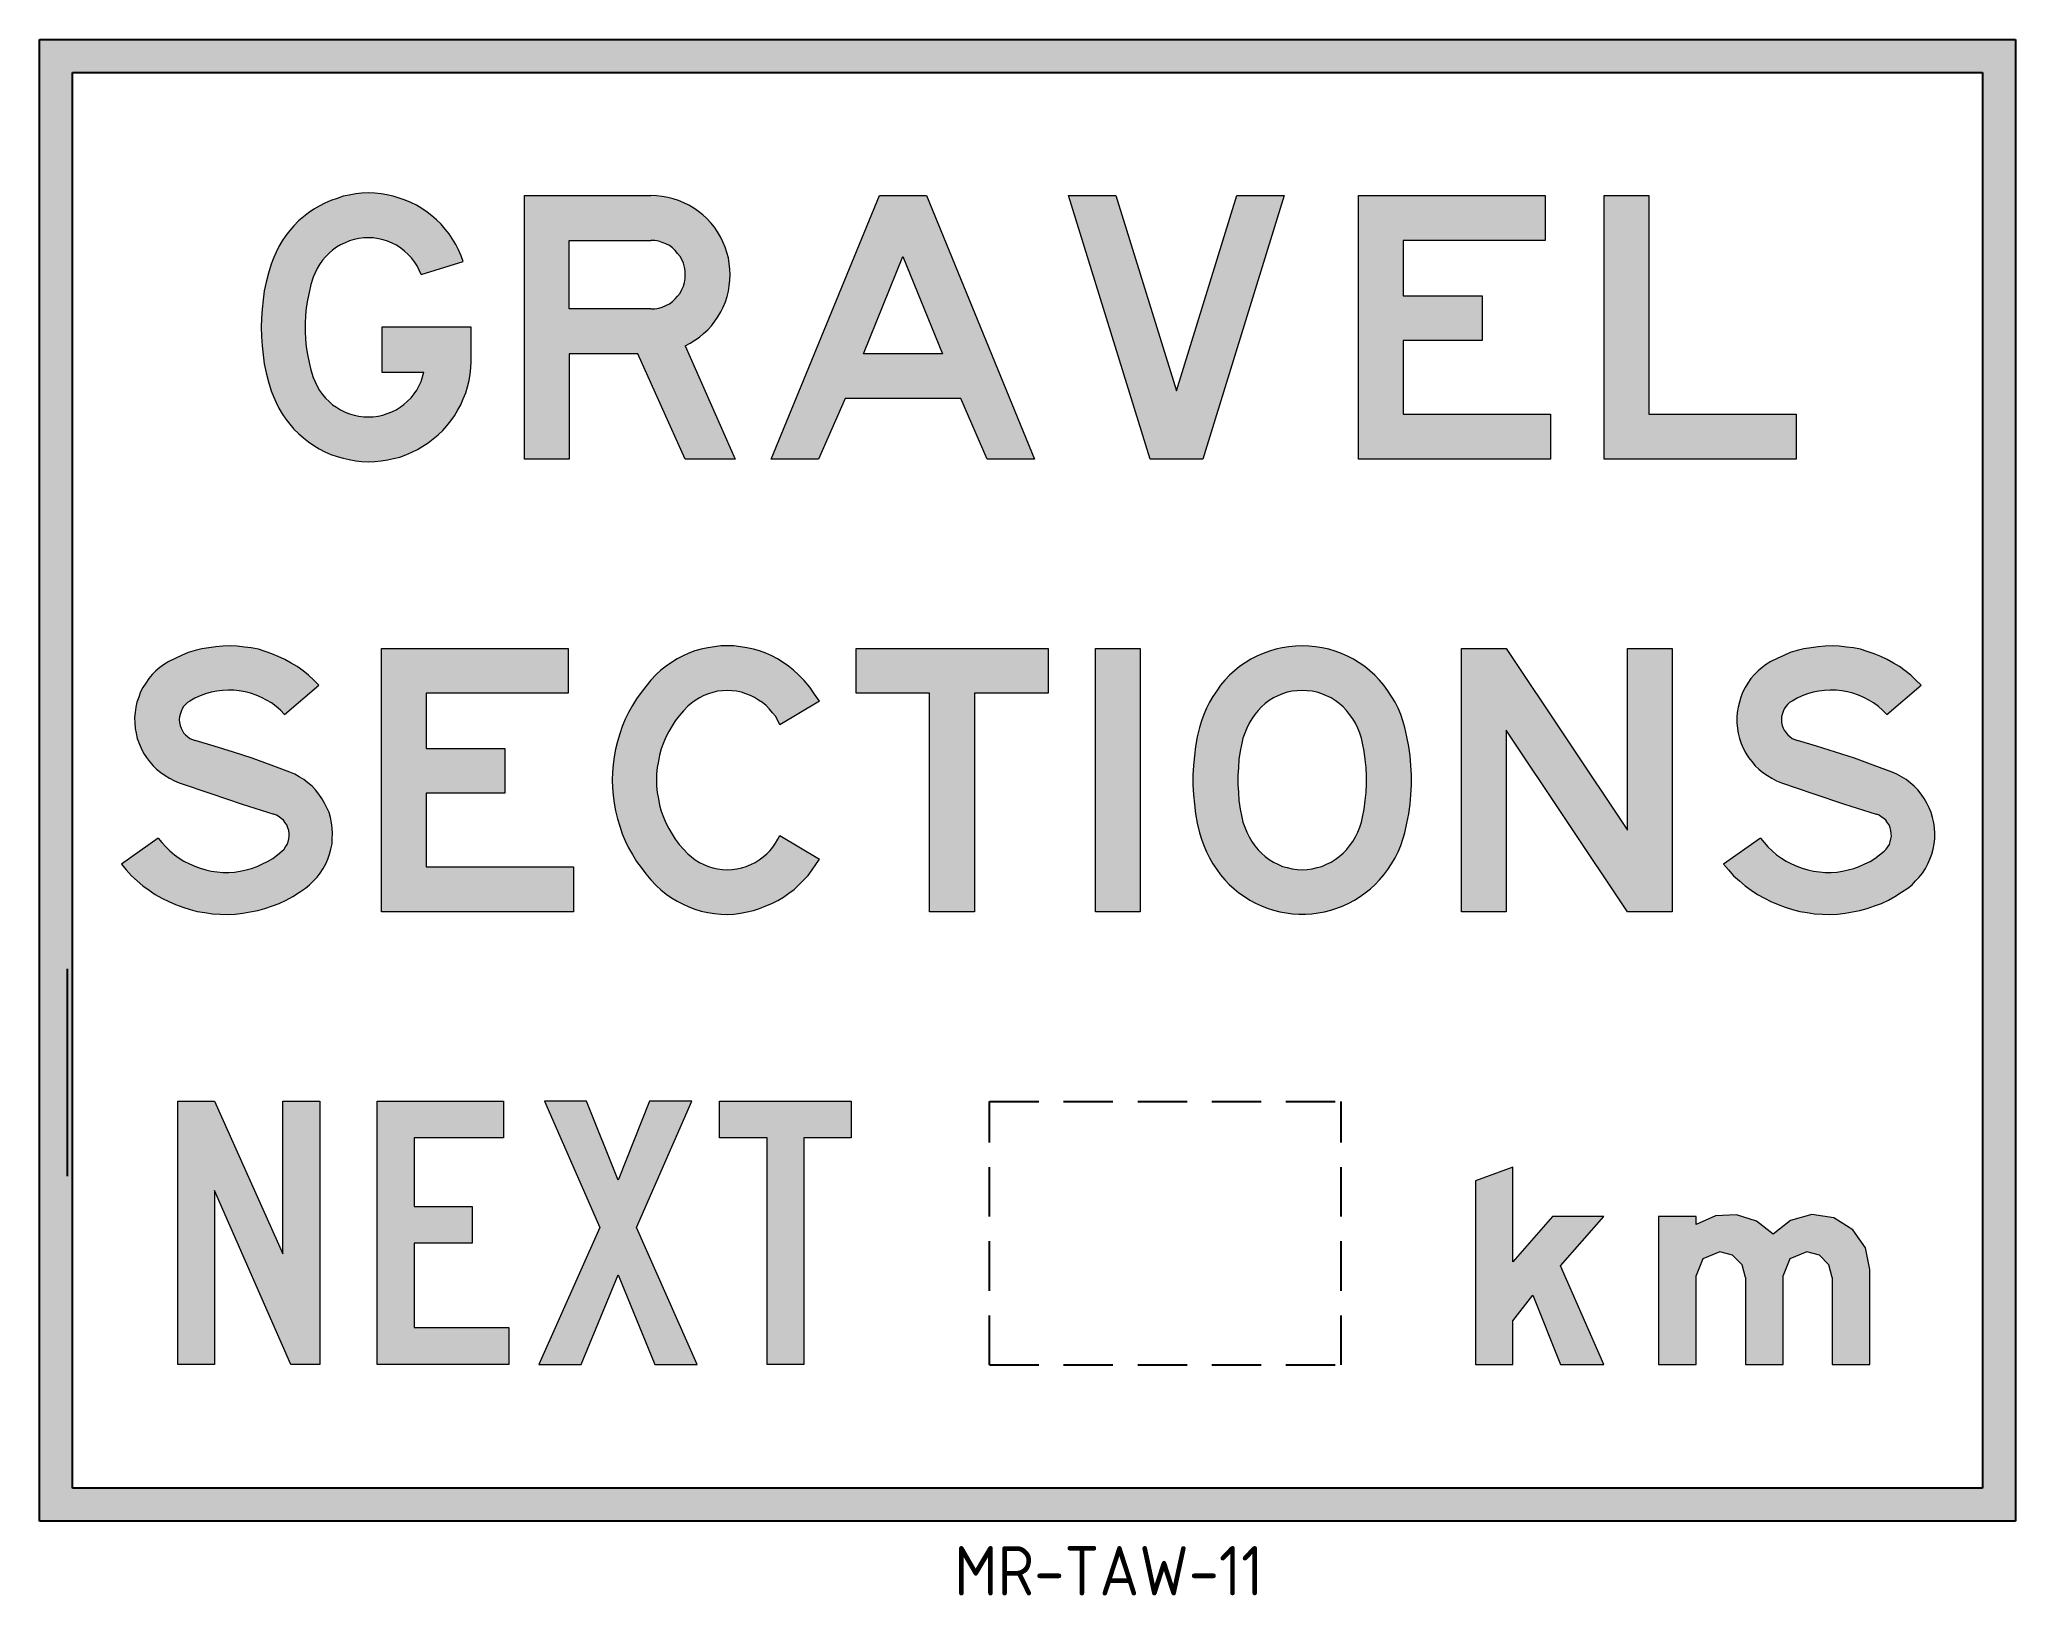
# Model space of a CAD drawing. Extents: x 136 to 256, y 159 to 253.
import ezdxf

# ---------------------------------------------------------------- set-up
doc = ezdxf.new("R2010")
doc.units = 0
doc.header["$LTSCALE"] = 12
doc.header["$MEASUREMENT"] = 0
doc.linetypes.add('HIDDEN', pattern=[0.375, 0.25, -0.125])
doc.layers.get('0').update_dxf_attribs({"linetype": 'CONTINUOUS'})
for name, color, linetype in [('HID35', 3, 'HIDDEN'), ('L35', 3, 'CONTINUOUS'), ('T25', 1, 'CONTINUOUS')]:
    doc.layers.add(name, color=color, linetype=linetype)
doc.styles.add('ISO', font='iso')

msp = doc.modelspace()

# ---------------------------------------------------------------- hatches: boundary and pattern name
at = {"layer": 'T25'}
h = msp.add_hatch(dxfattribs=at)
h.set_pattern_fill('ANSI31', color=256, scale=0.1, style=0)
h.paths.add_polyline_path([(253.67, 165.19), (137.67, 165.19), (137.67, 251.19), (253.67, 251.19)], flags=16)
h.paths.add_polyline_path([(255.67, 163.19), (135.67, 163.19), (135.67, 253.19), (255.67, 253.19)])
h = msp.add_hatch(color=256, dxfattribs=at)
h.paths.add_polyline_path([(233.4, 243.71), (230.69, 243.71), (230.69, 227.7), (242.35, 227.7), (242.35, 230.43), (233.4, 230.43)])
h.paths.add_polyline_path([(218.48, 234.9), (223.27, 234.9), (223.27, 237.63), (218.48, 237.63), (218.48, 240.99), (227.1, 240.99), (227.1, 243.71), (215.77, 243.71), (215.77, 227.7), (227.43, 227.7), (227.43, 230.43), (218.48, 230.43)])
h.paths.add_polyline_path([(211.26, 243.71), (208.39, 243.71), (204.72, 231.86), (201.03, 243.71), (198.15, 243.71), (203.11, 227.7), (206.31, 227.7)])
h.paths.add_polyline_path([(189.54, 243.71), (186.67, 243.71), (180.1, 227.7), (182.98, 227.7), (184.59, 231.39), (191.62, 231.39), (193.21, 227.7), (196.09, 227.7)])
h.paths.add_polyline_path([(185.71, 234.1), (188.1, 240.02), (190.5, 234.1)], flags=16)
h.paths.add_polyline_path([(175.18, 234.74), (175.47, 234.92), (175.74, 235.12), (176, 235.33), (176.25, 235.55), (176.47, 235.8), (176.68, 236.08), (176.87, 236.35), (177.05, 236.64), (177.19, 236.94), (177.32, 237.25), (177.43, 237.58), (177.5, 237.9), (177.55, 238.23), (177.59, 238.57), (177.61, 238.91), (177.59, 239.24), (177.55, 239.58), (177.5, 239.93), (177.41, 240.25), (177.3, 240.58), (177.17, 240.9), (177.03, 241.21), (176.85, 241.5), (176.65, 241.79), (176.43, 242.06), (176.2, 242.31), (175.96, 242.55), (175.69, 242.75), (175.4, 242.95), (175.11, 243.13), (174.8, 243.27), (174.48, 243.42), (174.15, 243.51), (173.83, 243.6), (173.48, 243.65), (173.14, 243.69), (172.8, 243.71), (165.13, 243.71), (165.13, 227.7), (167.84, 227.7), (167.84, 234.1), (172, 234.1), (174.88, 227.7), (177.91, 227.7), (174.88, 234.59)])
h.paths.add_polyline_path([(167.84, 236.83), (167.84, 240.99), (172.8, 240.99), (173.03, 240.98), (173.27, 240.94), (173.48, 240.87), (173.7, 240.78), (173.92, 240.67), (174.1, 240.54), (174.28, 240.38), (174.42, 240.2), (174.57, 240.02), (174.68, 239.82), (174.77, 239.6), (174.84, 239.37), (174.88, 239.13), (174.88, 238.91), (174.88, 238.68), (174.84, 238.44), (174.77, 238.21), (174.68, 238.01), (174.57, 237.79), (174.42, 237.61), (174.28, 237.43), (174.1, 237.27), (173.92, 237.14), (173.7, 237.03), (173.48, 236.94), (173.27, 236.87), (173.03, 236.83), (172.8, 236.83)], flags=16)
h.paths.add_polyline_path([(160.16, 229.44), (160.41, 229.73), (160.64, 230.03), (160.86, 230.34), (161.08, 230.69), (161.26, 231.01), (161.4, 231.37), (161.55, 231.73), (161.66, 232.1), (161.75, 232.48), (161.82, 232.86), (161.86, 233.24), (161.89, 233.63), (161.89, 235.71), (156.45, 235.71), (156.45, 232.98), (159, 232.98), (158.93, 232.71), (158.84, 232.42), (158.73, 232.17), (158.58, 231.9), (158.42, 231.66), (158.24, 231.43), (158.02, 231.23), (157.8, 231.03), (157.57, 230.85), (157.33, 230.7), (157.06, 230.58), (156.79, 230.47), (156.52, 230.38), (156.23, 230.32), (155.94, 230.27), (155.65, 230.27), (155.36, 230.27), (155.06, 230.31), (154.78, 230.38), (154.49, 230.45), (154.22, 230.56), (153.95, 230.69), (153.7, 230.85), (153.46, 231.01), (153.25, 231.21), (153.03, 231.41), (152.85, 231.63), (152.67, 231.88), (152.52, 232.13), (152.4, 232.39), (152.29, 232.66), (152.14, 233.13), (152.04, 233.58), (151.94, 234.05), (151.87, 234.52), (151.82, 234.99), (151.8, 235.46), (151.8, 235.95), (151.82, 236.42), (151.87, 236.89), (151.94, 237.36), (152.04, 237.83), (152.14, 238.3), (152.29, 238.75), (152.4, 239.02), (152.52, 239.28), (152.67, 239.53), (152.85, 239.78), (153.03, 240), (153.25, 240.22), (153.46, 240.4), (153.7, 240.58), (153.95, 240.72), (154.22, 240.85), (154.49, 240.96), (154.78, 241.05), (155.06, 241.1), (155.36, 241.14), (155.65, 241.14), (155.94, 241.14), (156.25, 241.08), (156.54, 241.03), (156.81, 240.94), (157.08, 240.83), (157.35, 240.69), (157.61, 240.52), (157.84, 240.34), (158.06, 240.14), (158.26, 239.93), (158.44, 239.69), (158.6, 239.44), (158.73, 239.19), (158.85, 238.91), (161.4, 239.71), (161.28, 240.05), (161.11, 240.42), (160.95, 240.74), (160.75, 241.07), (160.54, 241.39), (160.3, 241.68), (160.05, 241.97), (159.78, 242.24), (159.5, 242.48), (159.2, 242.71), (158.89, 242.93), (158.56, 243.13), (158.22, 243.29), (157.88, 243.44), (157.51, 243.56), (157.15, 243.67), (156.77, 243.76), (156.41, 243.82), (156.03, 243.85), (155.65, 243.87), (155.25, 243.85), (154.87, 243.82), (154.48, 243.74), (154.1, 243.67), (153.74, 243.54), (153.36, 243.42), (152.99, 243.25), (152.65, 243.07), (152.32, 242.88), (152, 242.66), (151.69, 242.42), (151.4, 242.17), (151.11, 241.88), (150.86, 241.59), (150.62, 241.28), (150.41, 240.96), (150.21, 240.61), (150.03, 240.27), (149.87, 239.91), (149.74, 239.55), (149.58, 239), (149.43, 238.46), (149.32, 237.92), (149.25, 237.38), (149.18, 236.82), (149.14, 236.26), (149.12, 235.71), (149.14, 235.15), (149.18, 234.59), (149.25, 234.03), (149.32, 233.49), (149.43, 232.95), (149.58, 232.4), (149.74, 231.86), (149.87, 231.5), (150.03, 231.14), (150.21, 230.79), (150.41, 230.45), (150.62, 230.13), (150.86, 229.82), (151.11, 229.53), (151.4, 229.26), (151.69, 228.99), (152, 228.75), (152.32, 228.53), (152.65, 228.33), (152.99, 228.15), (153.36, 227.99), (153.74, 227.86), (154.1, 227.76), (154.48, 227.67), (154.87, 227.59), (155.25, 227.56), (155.65, 227.54), (156.03, 227.56), (156.41, 227.59), (156.81, 227.65), (157.17, 227.74), (157.55, 227.83), (157.91, 227.96), (158.27, 228.12), (158.62, 228.28), (158.94, 228.48), (159.27, 228.7), (159.58, 228.93), (159.87, 229.18)])
h = msp.add_hatch(color=256, dxfattribs=at)
h.paths.add_polyline_path([(192.45, 213.49), (196.92, 213.49), (196.92, 216.2), (185.26, 216.2), (185.26, 213.49), (189.72, 213.49), (189.72, 200.21), (192.45, 200.21)])
h.paths.add_polyline_path([(173.14, 208.21), (173.14, 208.78), (173.25, 209.35), (173.35, 209.88), (173.63, 210.67), (173.98, 211.35), (174.35, 211.91), (174.89, 212.56), (175.47, 213.05), (176.15, 213.42), (176.81, 213.59), (177.43, 213.67), (178.29, 213.56), (179.11, 213.23), (179.72, 212.81), (179.99, 212.51), (180.3, 212.18), (180.64, 211.58), (183.03, 213), (182.74, 213.43), (182.44, 213.85), (182.11, 214.25), (181.75, 214.61), (181.46, 214.88), (181.15, 215.13), (180.83, 215.35), (180.48, 215.57), (180.14, 215.75), (179.78, 215.91), (179.4, 216.06), (179.02, 216.16), (178.62, 216.25), (178.24, 216.31), (177.84, 216.36), (177.44, 216.36), (177.05, 216.36), (176.65, 216.31), (176.25, 216.25), (175.85, 216.16), (175.47, 216.06), (175.11, 215.91), (174.75, 215.75), (174.39, 215.57), (174.04, 215.35), (173.72, 215.13), (173.41, 214.88), (173.12, 214.61), (172.8, 214.27), (172.49, 213.9), (172.2, 213.52), (171.93, 213.14), (171.68, 212.73), (171.44, 212.31), (171.24, 211.9), (171.06, 211.46), (170.9, 211.01), (170.77, 210.56), (170.64, 210.09), (170.57, 209.62), (170.5, 209.15), (170.46, 208.68), (170.45, 208.21), (170.46, 207.74), (170.5, 207.27), (170.57, 206.8), (170.64, 206.33), (170.77, 205.86), (170.9, 205.4), (171.06, 204.95), (171.24, 204.52), (171.44, 204.1), (171.68, 203.69), (171.93, 203.27), (172.2, 202.89), (172.49, 202.51), (172.8, 202.15), (173.12, 201.8), (173.41, 201.53), (173.72, 201.28), (174.04, 201.06), (174.39, 200.85), (174.75, 200.67), (175.11, 200.5), (175.47, 200.36), (175.85, 200.25), (176.25, 200.16), (176.65, 200.1), (177.05, 200.07), (177.44, 200.05), (177.84, 200.07), (178.24, 200.12), (178.64, 200.2), (179.02, 200.29), (179.4, 200.41), (179.78, 200.56), (180.14, 200.72), (180.5, 200.9), (180.84, 201.1), (181.17, 201.33), (181.5, 201.57), (181.78, 201.84), (182.07, 202.13), (182.35, 202.42), (182.6, 202.75), (182.82, 203.07), (183.03, 203.41), (180.63, 204.84), (180.25, 204.14), (179.63, 203.52), (179.01, 203.12), (178.37, 202.88), (177.88, 202.79), (177.34, 202.76), (176.56, 202.85), (175.82, 203.15), (175.41, 203.41), (174.97, 203.78), (174.38, 204.46), (173.98, 205.07), (173.63, 205.74), (173.35, 206.53), (173.25, 207.07), (173.14, 207.64)])
h.paths.add_polyline_path([(159.14, 210.12), (159.14, 213.49), (167.77, 213.49), (167.77, 216.2), (156.43, 216.2), (156.43, 200.21), (168.09, 200.21), (168.09, 202.93), (159.14, 202.93), (159.14, 207.41), (163.93, 207.41), (163.93, 210.12)])
h.paths.add_polyline_path([(149.74, 209.11), (148.58, 209.53), (147.44, 209.91), (146.28, 210.27), (144.84, 210.69), (144.34, 211.11), (144.12, 211.8), (144.27, 212.5), (144.58, 212.86), (144.8, 213), (145.17, 213.23), (145.84, 213.49), (146.54, 213.64), (147.35, 213.68), (147.8, 213.63), (148.15, 213.56), (148.49, 213.49), (148.82, 213.36), (149.23, 213.2), (149.76, 212.89), (150.03, 212.67), (150.3, 212.46), (150.55, 212.2), (152.63, 213.98), (152.32, 214.28), (152, 214.57), (151.67, 214.84), (151.31, 215.1), (150.95, 215.31), (150.57, 215.53), (150.17, 215.71), (149.77, 215.87), (149.38, 216.02), (148.96, 216.15), (148.53, 216.24), (148.11, 216.29), (147.68, 216.34), (147.24, 216.36), (146.81, 216.34), (146.37, 216.31), (145.96, 216.25), (145.52, 216.18), (145.11, 216.07), (144.69, 215.95), (144.29, 215.78), (143.9, 215.6), (143.52, 215.4), (143.25, 215.24), (142.97, 215.04), (142.74, 214.84), (142.5, 214.61), (142.31, 214.37), (142.12, 214.1), (141.94, 213.83), (141.8, 213.56), (141.69, 213.25), (141.58, 212.94), (141.51, 212.64), (141.47, 212.31), (141.44, 212), (141.46, 211.68), (141.47, 211.35), (141.53, 211.05), (141.6, 210.74), (141.71, 210.43), (141.84, 210.14), (141.98, 209.85), (142.16, 209.58), (142.34, 209.33), (142.56, 209.07), (142.78, 208.86), (143.03, 208.66), (143.3, 208.48), (143.57, 208.32), (143.86, 208.17), (144.15, 208.04), (146.07, 207.39), (147.98, 206.74), (150.15, 206.05), (150.59, 205.67), (150.85, 205.09), (150.79, 204.45), (150.61, 204.16), (150.48, 203.96), (149.9, 203.49), (149.34, 203.16), (148.7, 202.88), (148.09, 202.71), (147.4, 202.6), (146.81, 202.6), (146.45, 202.64), (145.93, 202.69), (145.42, 202.85), (145.09, 202.98), (144.67, 203.14), (143.94, 203.6), (143.5, 203.98), (143.1, 204.41), (142.87, 204.68), (140.64, 203.09), (140.93, 202.75), (141.26, 202.4), (141.6, 202.09), (141.94, 201.79), (142.32, 201.52), (142.7, 201.26), (143.1, 201.03), (143.52, 200.83), (143.93, 200.65), (144.37, 200.48), (144.82, 200.34), (145.25, 200.23), (145.71, 200.16), (146.18, 200.09), (146.63, 200.07), (147.1, 200.05), (147.55, 200.07), (148.02, 200.12), (148.47, 200.2), (148.92, 200.29), (149.36, 200.41), (149.81, 200.56), (150.23, 200.72), (150.64, 200.92), (151.06, 201.14), (151.46, 201.39), (151.82, 201.64), (152.07, 201.84), (152.31, 202.08), (152.52, 202.31), (152.72, 202.56), (153.05, 203.11), (153.17, 203.4), (153.28, 203.7), (153.36, 204.01), (153.43, 204.34), (153.45, 204.64), (153.46, 204.97), (153.45, 205.3), (153.39, 205.6), (153.34, 205.93), (153.25, 206.24), (153.12, 206.52), (152.98, 206.81), (152.81, 207.09), (152.63, 207.36), (152.43, 207.61), (152.22, 207.83), (151.96, 208.04), (151.71, 208.24), (151.17, 208.57), (150.86, 208.69)])
h.paths.add_polyline_path([(202.51, 216.2), (199.8, 216.2), (199.8, 200.21), (202.51, 200.21)])
h.paths.add_polyline_path([(205.75, 207.32), (205.8, 206.74), (205.87, 206.16), (205.98, 205.58), (206.11, 205.01), (206.24, 204.61), (206.38, 204.23), (206.54, 203.85), (206.72, 203.49), (206.92, 203.12), (207.16, 202.78), (207.39, 202.46), (207.65, 202.15), (207.92, 201.86), (208.21, 201.61), (208.51, 201.35), (208.84, 201.14), (209.16, 200.92), (209.51, 200.74), (209.87, 200.57), (210.23, 200.43), (210.61, 200.3), (210.99, 200.21), (211.37, 200.14), (211.77, 200.09), (212.15, 200.07), (212.55, 200.07), (212.94, 200.09), (213.32, 200.14), (213.7, 200.21), (214.08, 200.3), (214.46, 200.43), (214.83, 200.57), (215.19, 200.74), (215.53, 200.92), (215.87, 201.14), (216.18, 201.35), (216.49, 201.61), (216.78, 201.86), (217.05, 202.15), (217.3, 202.46), (217.56, 202.78), (217.77, 203.12), (217.99, 203.49), (218.17, 203.85), (218.33, 204.23), (218.46, 204.61), (218.59, 205.01), (218.71, 205.58), (218.82, 206.16), (218.91, 206.74), (218.95, 207.32), (218.98, 207.92), (218.98, 208.5), (218.95, 209.09), (218.91, 209.67), (218.82, 210.25), (218.71, 210.83), (218.59, 211.41), (218.46, 211.81), (218.33, 212.19), (218.17, 212.57), (217.99, 212.93), (217.77, 213.29), (217.56, 213.63), (217.3, 213.98), (217.05, 214.28), (216.76, 214.57), (216.45, 214.84), (216.15, 215.1), (215.8, 215.33), (215.46, 215.55), (215.1, 215.73), (214.73, 215.89), (214.36, 216.04), (213.96, 216.16), (213.56, 216.25), (213.16, 216.31), (212.76, 216.34), (212.35, 216.36), (211.95, 216.34), (211.53, 216.31), (211.14, 216.25), (210.74, 216.16), (210.36, 216.04), (209.98, 215.89), (209.6, 215.73), (209.24, 215.55), (208.89, 215.33), (208.55, 215.1), (208.24, 214.84), (207.93, 214.57), (207.66, 214.28), (207.39, 213.98), (207.16, 213.63), (206.92, 213.29), (206.72, 212.93), (206.54, 212.57), (206.38, 212.19), (206.24, 211.81), (206.11, 211.41), (205.98, 210.83), (205.87, 210.25), (205.8, 209.67), (205.75, 209.09), (205.71, 208.5), (205.71, 207.92)])
h.paths.add_polyline_path([(208.48, 207.45), (208.42, 208.21), (208.48, 208.97), (208.51, 209.45), (208.62, 210.23), (208.77, 210.86), (209.05, 211.53), (209.41, 212.13), (209.87, 212.67), (210.46, 213.13), (210.88, 213.32), (211.29, 213.51), (211.91, 213.62), (212.45, 213.66), (213.15, 213.57), (213.6, 213.43), (214.21, 213.15), (214.75, 212.73), (215.07, 212.41), (215.51, 211.82), (215.82, 211.2), (215.99, 210.62), (216.15, 209.74), (216.24, 208.97), (216.26, 208.21), (216.24, 207.45), (216.15, 206.67), (215.99, 205.8), (215.82, 205.22), (215.51, 204.6), (215.07, 204.01), (214.61, 203.54), (214.06, 203.19), (213.54, 202.96), (212.87, 202.79), (212.05, 202.75), (211.17, 202.95), (210.88, 203.09), (210.46, 203.29), (209.87, 203.74), (209.41, 204.28), (209.05, 204.89), (208.77, 205.55), (208.62, 206.19), (208.51, 206.96)], flags=16)
h.paths.add_polyline_path([(222.02, 200.21), (224.74, 200.21), (224.74, 211.24), (232.1, 200.21), (234.81, 200.21), (234.81, 216.2), (232.1, 216.2), (232.1, 205.17), (224.74, 216.2), (222.02, 216.2)])
h.paths.add_polyline_path([(243.36, 207.39), (245.28, 206.74), (247.46, 206.05), (247.94, 205.64), (248.05, 205.31), (248.17, 204.95), (248.05, 204.36), (247.82, 203.99), (247.21, 203.5), (246.73, 203.21), (245.96, 202.86), (245.33, 202.7), (244.69, 202.6), (244.1, 202.6), (243.76, 202.64), (243.23, 202.69), (242.71, 202.85), (242.39, 202.98), (242.06, 203.11), (241.75, 203.29), (241.26, 203.58), (240.79, 203.98), (240.4, 204.41), (240.18, 204.68), (237.94, 203.09), (238.24, 202.75), (238.55, 202.4), (238.9, 202.09), (239.26, 201.79), (239.62, 201.52), (240, 201.26), (240.42, 201.03), (240.81, 200.83), (241.25, 200.65), (241.68, 200.48), (242.12, 200.34), (242.57, 200.23), (243.02, 200.16), (243.47, 200.09), (243.94, 200.07), (244.39, 200.05), (244.86, 200.07), (245.32, 200.12), (245.77, 200.2), (246.22, 200.29), (246.67, 200.41), (247.11, 200.56), (247.54, 200.72), (247.96, 200.92), (248.35, 201.14), (248.75, 201.39), (249.13, 201.64), (249.39, 201.84), (249.6, 202.08), (249.82, 202.31), (250.02, 202.56), (250.2, 202.84), (250.34, 203.11), (250.47, 203.4), (250.58, 203.7), (250.67, 204.01), (250.72, 204.34), (250.76, 204.64), (250.76, 204.97), (250.74, 205.3), (250.71, 205.6), (250.63, 205.93), (250.54, 206.24), (250.29, 206.81), (250.13, 207.09), (249.95, 207.36), (249.73, 207.61), (249.51, 207.83), (249.28, 208.04), (249.02, 208.24), (248.75, 208.41), (248.46, 208.57), (248.17, 208.69), (247.03, 209.11), (245.89, 209.53), (244.74, 209.91), (243.58, 210.27), (242.15, 210.69), (241.63, 211.14), (241.41, 211.8), (241.57, 212.5), (241.89, 212.88), (242.53, 213.25), (243.14, 213.49), (243.84, 213.64), (244.65, 213.68), (245.12, 213.63), (245.46, 213.56), (245.8, 213.49), (246.13, 213.36), (246.58, 213.19), (247.19, 212.81), (247.59, 212.46), (247.85, 212.2), (249.93, 213.98), (249.62, 214.28), (249.31, 214.57), (248.97, 214.84), (248.63, 215.1), (248.25, 215.31), (247.87, 215.53), (247.49, 215.71), (247.09, 215.87), (246.67, 216.02), (246.26, 216.15), (245.84, 216.24), (245.41, 216.29), (244.97, 216.34), (244.54, 216.36), (244.1, 216.34), (243.69, 216.31), (243.25, 216.25), (242.82, 216.18), (242.4, 216.07), (241.99, 215.95), (241.59, 215.78), (241.19, 215.6), (240.81, 215.4), (240.54, 215.24), (240.29, 215.04), (240.04, 214.84), (239.82, 214.61), (239.6, 214.37), (239.42, 214.1), (239.26, 213.83), (239.11, 213.56), (238.99, 213.25), (238.9, 212.94), (238.82, 212.64), (238.77, 212.31), (238.75, 212), (238.75, 211.68), (238.79, 211.35), (238.82, 211.05), (238.91, 210.74), (239, 210.43), (239.13, 210.14), (239.29, 209.85), (239.46, 209.58), (239.66, 209.33), (239.85, 209.07), (240.09, 208.86), (240.32, 208.66), (240.6, 208.48), (240.87, 208.32), (241.16, 208.17), (241.46, 208.04)])
h = msp.add_hatch(color=256, dxfattribs=at)
h.paths.add_polyline_path([(152.69, 188.71), (150.45, 188.71), (150.45, 179.43), (146.29, 188.71), (144.07, 188.71), (144.07, 172.71), (146.29, 172.71), (146.29, 183.27), (150.94, 172.71), (152.69, 172.71)])
h.paths.add_polyline_path([(161.94, 182.31), (158.41, 182.31), (158.41, 186.47), (163.85, 186.47), (163.85, 188.71), (156.17, 188.71), (156.17, 172.71), (164.16, 172.71), (164.16, 174.95), (158.41, 174.95), (158.41, 180.07), (161.94, 180.07)])
h.paths.add_polyline_path([(175.28, 188.71), (172.71, 188.71), (170.8, 183.9), (168.88, 188.71), (166.33, 188.71), (169.69, 181.03), (166, 172.71), (168.57, 172.71), (170.8, 178.15), (173.04, 172.71), (175.61, 172.71), (171.92, 181.03)])
h.paths.add_polyline_path([(182.08, 186.47), (184.96, 186.47), (184.96, 188.71), (176.96, 188.71), (176.96, 186.47), (179.86, 186.47), (179.86, 172.71), (182.08, 172.71)])
h.paths.add_polyline_path([(228.03, 178.71), (230.67, 181.7), (227.55, 181.7), (225.15, 178.94), (225.15, 184.7), (222.87, 183.86), (222.87, 172.71), (225.15, 172.71), (225.15, 175.35), (226.35, 176.91), (228.03, 172.71), (230.67, 172.71)])
h.paths.add_polyline_path([(241.55, 178.11), (241.96, 179.12), (242.99, 179.55), (243.76, 179.34), (244.33, 178.77), (244.54, 177.99), (244.54, 172.71), (246.82, 172.71), (246.82, 178.47), (246.55, 179.79), (245.79, 180.89), (244.64, 181.61), (243.31, 181.81), (242, 181.46), (240.95, 180.63), (239.93, 181.41), (238.72, 181.79), (237.44, 181.73), (236.27, 181.22), (236.27, 181.7), (233.99, 181.7), (233.99, 172.71), (236.27, 172.71), (236.27, 178.11), (236.69, 179.12), (237.71, 179.55), (238.49, 179.34), (239.06, 178.77), (239.27, 177.99), (239.27, 172.71), (241.55, 172.71)])

# ---------------------------------------------------------------- linework, layer by layer
at = {"color": 3, "lineweight": 0}
for points in [[(155.65, 243.87), (155.25, 243.85), (154.87, 243.82), (154.48, 243.74), (154.1, 243.67), (153.74, 243.54), (153.36, 243.42), (152.99, 243.25), (152.65, 243.07), (152.32, 242.88), (152, 242.66), (151.69, 242.42), (151.4, 242.17), (151.11, 241.88), (150.86, 241.59), (150.62, 241.28), (150.41, 240.96), (150.21, 240.61), (150.03, 240.27), (149.87, 239.91), (149.74, 239.55), (149.58, 239), (149.43, 238.46), (149.32, 237.92), (149.25, 237.38), (149.18, 236.82), (149.14, 236.26), (149.12, 235.71), (149.14, 235.15), (149.18, 234.59), (149.25, 234.03), (149.32, 233.49), (149.43, 232.95), (149.58, 232.4), (149.74, 231.86), (149.87, 231.5), (150.03, 231.14), (150.21, 230.79), (150.41, 230.45), (150.62, 230.13), (150.86, 229.82), (151.11, 229.53), (151.4, 229.26), (151.69, 228.99), (152, 228.75), (152.32, 228.53), (152.65, 228.33), (152.99, 228.15), (153.36, 227.99), (153.74, 227.86), (154.1, 227.76), (154.48, 227.67), (154.87, 227.59), (155.25, 227.56), (155.65, 227.54), (156.03, 227.56), (156.41, 227.59), (156.81, 227.65), (157.17, 227.74), (157.55, 227.83), (157.91, 227.96), (158.27, 228.12), (158.62, 228.28), (158.94, 228.48), (159.27, 228.7), (159.58, 228.93), (159.87, 229.18), (160.16, 229.44), (160.41, 229.73), (160.64, 230.03), (160.86, 230.34), (161.08, 230.69), (161.26, 231.01), (161.4, 231.37), (161.55, 231.73), (161.66, 232.1), (161.75, 232.48), (161.82, 232.86), (161.86, 233.24), (161.89, 233.63), (161.89, 235.71), (156.45, 235.71), (156.45, 232.98), (159, 232.98)], [(158.85, 238.91), (161.4, 239.71), (161.28, 240.05), (161.11, 240.42), (160.95, 240.74), (160.75, 241.07), (160.54, 241.39), (160.3, 241.68), (160.05, 241.97), (159.78, 242.24), (159.5, 242.48), (159.2, 242.71), (158.89, 242.93), (158.56, 243.13), (158.22, 243.29), (157.88, 243.44), (157.51, 243.56), (157.15, 243.67), (156.77, 243.76), (156.41, 243.82), (156.03, 243.85), (155.65, 243.87)], [(174.88, 234.59), (177.91, 227.7), (174.88, 227.7), (172, 234.1), (167.84, 234.1), (167.84, 227.7), (165.13, 227.7), (165.13, 243.71)], [(165.13, 243.71), (172.8, 243.71)], [(177.61, 238.91), (177.59, 239.24), (177.55, 239.58), (177.5, 239.93), (177.41, 240.25), (177.3, 240.58), (177.17, 240.9), (177.03, 241.21), (176.85, 241.5), (176.65, 241.79), (176.43, 242.06), (176.2, 242.31), (175.96, 242.55), (175.69, 242.75), (175.4, 242.95), (175.11, 243.13), (174.8, 243.27), (174.48, 243.42), (174.15, 243.51), (173.83, 243.6), (173.48, 243.65), (173.14, 243.69), (172.8, 243.71)], [(180.1, 227.7), (186.67, 243.71), (189.54, 243.71), (196.09, 227.7), (193.21, 227.7), (191.62, 231.39), (184.59, 231.39), (182.98, 227.7), (180.1, 227.7), (180.1, 227.7)], [(198.15, 243.71), (201.03, 243.71), (204.72, 231.86), (208.39, 243.71), (211.26, 243.71), (206.31, 227.7), (203.11, 227.7), (198.15, 243.71), (198.15, 243.71)], [(215.77, 243.71), (227.1, 243.71), (227.1, 240.99), (218.48, 240.99), (218.48, 237.63), (223.27, 237.63), (223.27, 234.9), (218.48, 234.9), (218.48, 230.43), (227.43, 230.43), (227.43, 227.7), (215.77, 227.7), (215.77, 243.71), (215.77, 243.71)], [(230.69, 243.71), (233.4, 243.71), (233.4, 230.43), (242.35, 230.43), (242.35, 227.7), (230.69, 227.7), (230.69, 243.71), (230.69, 243.71)], [(155.65, 241.14), (155.36, 241.14), (155.06, 241.1), (154.78, 241.05), (154.49, 240.96), (154.22, 240.85), (153.95, 240.72), (153.7, 240.58), (153.46, 240.4), (153.25, 240.22), (153.03, 240), (152.85, 239.78), (152.67, 239.53), (152.52, 239.28), (152.4, 239.02), (152.29, 238.75)], [(158.85, 238.91), (158.73, 239.19), (158.6, 239.44), (158.44, 239.69), (158.26, 239.93), (158.06, 240.14), (157.84, 240.34), (157.61, 240.52), (157.35, 240.69), (157.08, 240.83), (156.81, 240.94), (156.54, 241.03), (156.25, 241.08), (155.94, 241.14), (155.65, 241.14)], [(172.8, 236.83), (167.84, 236.83), (167.84, 240.99)], [(167.84, 240.99), (172.8, 240.99)], [(174.88, 238.91), (174.88, 239.13), (174.84, 239.37), (174.77, 239.6), (174.68, 239.82), (174.57, 240.02), (174.42, 240.2), (174.28, 240.38), (174.1, 240.54), (173.92, 240.67), (173.7, 240.78), (173.48, 240.87), (173.27, 240.94), (173.03, 240.98), (172.8, 240.99)], [(188.1, 240.02), (190.5, 234.1), (185.71, 234.1), (188.1, 240.02), (188.1, 240.02)], [(172.8, 236.83), (173.03, 236.83), (173.27, 236.87), (173.48, 236.94), (173.7, 237.03), (173.92, 237.14), (174.1, 237.27), (174.28, 237.43), (174.42, 237.61), (174.57, 237.79), (174.68, 238.01), (174.77, 238.21), (174.84, 238.44), (174.88, 238.68), (174.88, 238.91)], [(174.88, 234.59), (175.18, 234.74), (175.47, 234.92), (175.74, 235.12), (176, 235.33), (176.25, 235.55), (176.47, 235.8), (176.68, 236.08), (176.87, 236.35), (177.05, 236.64), (177.19, 236.94), (177.32, 237.25), (177.43, 237.58), (177.5, 237.9), (177.55, 238.23), (177.59, 238.57), (177.61, 238.91)], [(152.29, 238.75), (152.14, 238.3), (152.04, 237.83), (151.94, 237.36), (151.87, 236.89), (151.82, 236.42), (151.8, 235.95), (151.8, 235.46), (151.82, 234.99), (151.87, 234.52), (151.94, 234.05), (152.04, 233.58), (152.14, 233.13), (152.29, 232.66)], [(155.65, 230.27), (155.94, 230.27), (156.23, 230.32), (156.52, 230.38), (156.79, 230.47), (157.06, 230.58), (157.33, 230.7), (157.57, 230.85), (157.8, 231.03), (158.02, 231.23), (158.24, 231.43), (158.42, 231.66), (158.58, 231.9), (158.73, 232.17), (158.84, 232.42), (158.93, 232.71), (159, 232.98)], [(152.29, 232.66), (152.4, 232.39), (152.52, 232.13), (152.67, 231.88), (152.85, 231.63), (153.03, 231.41), (153.25, 231.21), (153.46, 231.01), (153.7, 230.85), (153.95, 230.69), (154.22, 230.56), (154.49, 230.45), (154.78, 230.38), (155.06, 230.31), (155.36, 230.27), (155.65, 230.27)], [(150.55, 212.2), (152.63, 213.98), (152.32, 214.28), (152, 214.57), (151.67, 214.84), (151.31, 215.1), (150.95, 215.31), (150.57, 215.53), (150.17, 215.71), (149.77, 215.87), (149.38, 216.02), (148.96, 216.15), (148.53, 216.24), (148.11, 216.29), (147.68, 216.34), (147.24, 216.36), (146.81, 216.34), (146.37, 216.31), (145.96, 216.25), (145.52, 216.18), (145.11, 216.07), (144.69, 215.95), (144.29, 215.78), (143.9, 215.6), (143.52, 215.4), (143.25, 215.24), (142.97, 215.04), (142.74, 214.84), (142.5, 214.61), (142.31, 214.37), (142.12, 214.1), (141.94, 213.83), (141.8, 213.56), (141.69, 213.25), (141.58, 212.94), (141.51, 212.64), (141.47, 212.31), (141.44, 212), (141.46, 211.68), (141.47, 211.35), (141.53, 211.05), (141.6, 210.74), (141.71, 210.43), (141.84, 210.14), (141.98, 209.85), (142.16, 209.58), (142.34, 209.33), (142.56, 209.07), (142.78, 208.86), (143.03, 208.66), (143.3, 208.48), (143.57, 208.32), (143.86, 208.17), (144.15, 208.04), (146.07, 207.39), (147.98, 206.74), (149.9, 206.13)], [(156.43, 216.2), (167.77, 216.2), (167.77, 213.49), (159.14, 213.49), (159.14, 210.12), (163.93, 210.12), (163.93, 207.41), (159.14, 207.41), (159.14, 202.93), (168.09, 202.93), (168.09, 200.21), (156.43, 200.21), (156.43, 216.2), (156.43, 216.2)], [(177.44, 216.36), (177.05, 216.36), (176.65, 216.31), (176.25, 216.25), (175.85, 216.16), (175.47, 216.06), (175.11, 215.91), (174.75, 215.75), (174.39, 215.57), (174.04, 215.35), (173.72, 215.13), (173.41, 214.88), (173.12, 214.61)], [(181.75, 214.61), (181.46, 214.88), (181.15, 215.13), (180.83, 215.35), (180.48, 215.57), (180.14, 215.75), (179.78, 215.91), (179.4, 216.06), (179.02, 216.16), (178.62, 216.25), (178.24, 216.31), (177.84, 216.36), (177.44, 216.36)], [(185.26, 216.2), (196.92, 216.2), (196.92, 213.49), (192.45, 213.49), (192.45, 200.21), (189.72, 200.21), (189.72, 213.49), (185.26, 213.49), (185.26, 216.2), (185.26, 216.2)], [(199.8, 216.2), (202.51, 216.2), (202.51, 200.21), (199.8, 200.21), (199.8, 216.2), (199.8, 216.2)], [(212.35, 216.36), (211.95, 216.34), (211.53, 216.31), (211.14, 216.25), (210.74, 216.16), (210.36, 216.04), (209.98, 215.89), (209.6, 215.73), (209.24, 215.55), (208.89, 215.33), (208.55, 215.1), (208.24, 214.84), (207.93, 214.57), (207.66, 214.28), (207.39, 213.98)], [(217.3, 213.98), (217.05, 214.28), (216.76, 214.57), (216.45, 214.84), (216.15, 215.1), (215.8, 215.33), (215.46, 215.55), (215.1, 215.73), (214.73, 215.89), (214.36, 216.04), (213.96, 216.16), (213.56, 216.25), (213.16, 216.31), (212.76, 216.34), (212.35, 216.36)], [(222.02, 216.2), (224.74, 216.2), (232.1, 205.17), (232.1, 216.2), (234.81, 216.2), (234.81, 200.21), (232.1, 200.21), (224.74, 211.24), (224.74, 200.21), (222.02, 200.21), (222.02, 216.2), (222.02, 216.2)], [(247.85, 212.2), (249.93, 213.98), (249.62, 214.28), (249.31, 214.57), (248.97, 214.84), (248.63, 215.1), (248.25, 215.31), (247.87, 215.53), (247.49, 215.71), (247.09, 215.87), (246.67, 216.02), (246.26, 216.15), (245.84, 216.24), (245.41, 216.29), (244.97, 216.34), (244.54, 216.36), (244.1, 216.34), (243.69, 216.31), (243.25, 216.25), (242.82, 216.18), (242.4, 216.07), (241.99, 215.95), (241.59, 215.78), (241.19, 215.6), (240.81, 215.4), (240.54, 215.24), (240.29, 215.04), (240.04, 214.84), (239.82, 214.61), (239.6, 214.37), (239.42, 214.1), (239.26, 213.83), (239.11, 213.56), (238.99, 213.25), (238.9, 212.94), (238.82, 212.64), (238.77, 212.31), (238.75, 212), (238.75, 211.68), (238.79, 211.35), (238.82, 211.05), (238.91, 210.74), (239, 210.43), (239.13, 210.14), (239.29, 209.85), (239.46, 209.58), (239.66, 209.33), (239.85, 209.07), (240.09, 208.86), (240.32, 208.66), (240.6, 208.48), (240.87, 208.32), (241.16, 208.17), (241.46, 208.04), (243.36, 207.39), (245.28, 206.74), (247.21, 206.13)], [(150.55, 212.2), (150.3, 212.46), (150.03, 212.67), (149.76, 212.89), (149.45, 213.07), (149.14, 213.23), (148.82, 213.36), (148.49, 213.49), (148.15, 213.56), (147.8, 213.63), (147.46, 213.67), (147.12, 213.67), (146.77, 213.65), (146.43, 213.61), (146.09, 213.54), (145.74, 213.45), (145.42, 213.32), (145.09, 213.18), (144.8, 213)], [(173.12, 214.61), (172.8, 214.27), (172.49, 213.9), (172.2, 213.52), (171.93, 213.14), (171.68, 212.73), (171.44, 212.31), (171.24, 211.9), (171.06, 211.46), (170.9, 211.01), (170.77, 210.56), (170.64, 210.09), (170.57, 209.62), (170.5, 209.15), (170.46, 208.68), (170.45, 208.21), (170.46, 207.74), (170.5, 207.27), (170.57, 206.8), (170.64, 206.33), (170.77, 205.86), (170.9, 205.4), (171.06, 204.95), (171.24, 204.52), (171.44, 204.1), (171.68, 203.69), (171.93, 203.27), (172.2, 202.89), (172.49, 202.51), (172.8, 202.15), (173.12, 201.8)], [(183.03, 213), (180.63, 211.57), (180.5, 211.82), (180.36, 212.08), (180.19, 212.29), (179.99, 212.51), (179.8, 212.73), (179.58, 212.91), (179.34, 213.07), (179.09, 213.22), (178.84, 213.34), (178.57, 213.45), (178.29, 213.54), (178, 213.6), (177.72, 213.63), (177.44, 213.65), (177.14, 213.63), (176.85, 213.6), (176.56, 213.52), (176.29, 213.45), (176.02, 213.34), (175.74, 213.2), (175.49, 213.05), (175.26, 212.87), (175.04, 212.69), (174.77, 212.42), (174.51, 212.11), (174.28, 211.81), (174.08, 211.5), (173.88, 211.15), (173.7, 210.81), (173.56, 210.47), (173.43, 210.11), (173.32, 209.73), (173.25, 209.35), (173.18, 208.97), (173.14, 208.59), (173.14, 208.21), (173.14, 207.83), (173.18, 207.45), (173.25, 207.07), (173.32, 206.69), (173.43, 206.31), (173.56, 205.95), (173.7, 205.6), (173.88, 205.26), (174.08, 204.92), (174.28, 204.61), (174.51, 204.3), (174.77, 204.01), (175.04, 203.72), (175.26, 203.54), (175.49, 203.36), (175.74, 203.2), (176.02, 203.07), (176.29, 202.96), (176.56, 202.87), (176.85, 202.82), (177.14, 202.78), (177.44, 202.76), (177.73, 202.78), (178.02, 202.82), (178.31, 202.87), (178.58, 202.96), (178.87, 203.07), (179.13, 203.2), (179.38, 203.36), (179.61, 203.54), (179.83, 203.72), (180.03, 203.92), (180.21, 204.14), (180.37, 204.37), (180.5, 204.61), (180.63, 204.84), (183.03, 203.41)], [(183.03, 213), (182.74, 213.43), (182.44, 213.85), (182.11, 214.25), (181.75, 214.61)], [(207.39, 213.98), (207.16, 213.63), (206.92, 213.29), (206.72, 212.93), (206.54, 212.57), (206.38, 212.19), (206.24, 211.81), (206.11, 211.41)], [(212.35, 213.65), (212.04, 213.63), (211.75, 213.6), (211.44, 213.54), (211.15, 213.45), (210.88, 213.32), (210.61, 213.2), (210.34, 213.04), (210.11, 212.85), (209.87, 212.66), (209.67, 212.44), (209.47, 212.2)], [(215.22, 212.2), (215.04, 212.44), (214.83, 212.66), (214.59, 212.85), (214.36, 213.04), (214.1, 213.2), (213.83, 213.32), (213.54, 213.45), (213.25, 213.54), (212.96, 213.6), (212.66, 213.63), (212.35, 213.65)], [(218.59, 211.41), (218.46, 211.81), (218.33, 212.19), (218.17, 212.57), (217.99, 212.93), (217.77, 213.29), (217.56, 213.63), (217.3, 213.98)], [(247.85, 212.2), (247.59, 212.46), (247.34, 212.67), (247.05, 212.89), (246.76, 213.07), (246.46, 213.23), (246.13, 213.36), (245.8, 213.49), (245.46, 213.56), (245.12, 213.63), (244.77, 213.67), (244.41, 213.67), (244.07, 213.65), (243.72, 213.61), (243.38, 213.54), (243.04, 213.45), (242.71, 213.32), (242.4, 213.18), (242.1, 213)], [(144.8, 213), (144.66, 212.91), (144.53, 212.8), (144.42, 212.67), (144.33, 212.53), (144.26, 212.37), (144.2, 212.2), (144.17, 212.04), (144.15, 211.88), (144.17, 211.7), (144.2, 211.53), (144.26, 211.37), (144.33, 211.23), (144.42, 211.08), (144.53, 210.96), (144.66, 210.85), (144.8, 210.74), (144.95, 210.67), (145.11, 210.61)], [(242.1, 213), (241.95, 212.91), (241.83, 212.8), (241.72, 212.67), (241.63, 212.53), (241.55, 212.37), (241.5, 212.2), (241.46, 212.04), (241.46, 211.88), (241.46, 211.7), (241.5, 211.53), (241.55, 211.37), (241.63, 211.23), (241.74, 211.08), (241.84, 210.96), (241.97, 210.85), (242.1, 210.74), (242.26, 210.67), (242.42, 210.61)], [(206.11, 211.41), (205.98, 210.83), (205.87, 210.25), (205.8, 209.67), (205.75, 209.09), (205.71, 208.5), (205.71, 207.92), (205.75, 207.32), (205.8, 206.74), (205.87, 206.16), (205.98, 205.58), (206.11, 205.01)], [(209.47, 212.2), (209.29, 211.93), (209.13, 211.66), (208.98, 211.37), (208.86, 211.06), (208.75, 210.76), (208.68, 210.45)], [(216.02, 210.45), (215.95, 210.76), (215.86, 211.06), (215.73, 211.37), (215.58, 211.66), (215.42, 211.93), (215.22, 212.2)], [(218.59, 205.01), (218.71, 205.58), (218.82, 206.16), (218.91, 206.74), (218.95, 207.32), (218.98, 207.92), (218.98, 208.5), (218.95, 209.09), (218.91, 209.67), (218.82, 210.25), (218.71, 210.83), (218.59, 211.41)], [(140.64, 203.09), (140.93, 202.75), (141.26, 202.4), (141.6, 202.09), (141.94, 201.79), (142.32, 201.52), (142.7, 201.26), (143.1, 201.03), (143.52, 200.83), (143.93, 200.65), (144.37, 200.48), (144.82, 200.34), (145.25, 200.23), (145.71, 200.16), (146.18, 200.09), (146.63, 200.07), (147.1, 200.05), (147.55, 200.07), (148.02, 200.12), (148.47, 200.2), (148.92, 200.29), (149.36, 200.41), (149.81, 200.56), (150.23, 200.72), (150.64, 200.92), (151.06, 201.14), (151.46, 201.39), (151.82, 201.64), (152.07, 201.84), (152.31, 202.08), (152.52, 202.31), (152.72, 202.56), (152.89, 202.84), (153.05, 203.11), (153.17, 203.4), (153.28, 203.7), (153.36, 204.01), (153.43, 204.34), (153.45, 204.64), (153.46, 204.97), (153.45, 205.3), (153.39, 205.6), (153.34, 205.93), (153.25, 206.24), (153.12, 206.52), (152.98, 206.81), (152.81, 207.09), (152.63, 207.36), (152.43, 207.61), (152.22, 207.83), (151.96, 208.04), (151.71, 208.24), (151.44, 208.41), (151.17, 208.57), (150.86, 208.69), (149.74, 209.11), (148.58, 209.53), (147.44, 209.91), (146.28, 210.27), (145.11, 210.61)], [(208.68, 210.45), (208.59, 209.96), (208.51, 209.45), (208.48, 208.97), (208.44, 208.46), (208.44, 207.95), (208.48, 207.45), (208.51, 206.96), (208.59, 206.45), (208.68, 205.96)], [(216.02, 205.96), (216.11, 206.45), (216.18, 206.96), (216.24, 207.45), (216.25, 207.95), (216.25, 208.46), (216.24, 208.97), (216.18, 209.45), (216.11, 209.96), (216.02, 210.45)], [(237.94, 203.09), (238.24, 202.75), (238.55, 202.4), (238.9, 202.09), (239.26, 201.79), (239.62, 201.52), (240, 201.26), (240.42, 201.03), (240.81, 200.83), (241.25, 200.65), (241.68, 200.48), (242.12, 200.34), (242.57, 200.23), (243.02, 200.16), (243.47, 200.09), (243.94, 200.07), (244.39, 200.05), (244.86, 200.07), (245.32, 200.12), (245.77, 200.2), (246.22, 200.29), (246.67, 200.41), (247.11, 200.56), (247.54, 200.72), (247.96, 200.92), (248.35, 201.14), (248.75, 201.39), (249.13, 201.64), (249.39, 201.84), (249.6, 202.08), (249.82, 202.31), (250.02, 202.56), (250.2, 202.84), (250.34, 203.11), (250.47, 203.4), (250.58, 203.7), (250.67, 204.01), (250.72, 204.34), (250.76, 204.64), (250.76, 204.97), (250.74, 205.3), (250.71, 205.6), (250.63, 205.93), (250.54, 206.24), (250.42, 206.52), (250.29, 206.81), (250.13, 207.09), (249.95, 207.36), (249.73, 207.61), (249.51, 207.83), (249.28, 208.04), (249.02, 208.24), (248.75, 208.41), (248.46, 208.57), (248.17, 208.69), (247.03, 209.11), (245.89, 209.53), (244.74, 209.91), (243.58, 210.27), (242.42, 210.61)], [(150.39, 203.88), (150.52, 204.01), (150.61, 204.16), (150.7, 204.3), (150.77, 204.46), (150.81, 204.63), (150.82, 204.81), (150.82, 204.97), (150.81, 205.15), (150.75, 205.31), (150.68, 205.48), (150.59, 205.62), (150.48, 205.77), (150.35, 205.87), (150.23, 205.98), (150.06, 206.07), (149.9, 206.13)], [(208.68, 205.96), (208.75, 205.66), (208.86, 205.35), (208.98, 205.04), (209.13, 204.75), (209.29, 204.48), (209.47, 204.21)], [(215.22, 204.21), (215.42, 204.48), (215.58, 204.75), (215.73, 205.04), (215.86, 205.35), (215.95, 205.66), (216.02, 205.96)], [(247.69, 203.88), (247.81, 204.01), (247.92, 204.16), (248.01, 204.3), (248.06, 204.46), (248.1, 204.63), (248.14, 204.81), (248.12, 204.97), (248.1, 205.15), (248.05, 205.31), (247.99, 205.48), (247.9, 205.62), (247.79, 205.77), (247.67, 205.87), (247.52, 205.98), (247.38, 206.07), (247.21, 206.13)], [(142.87, 204.68), (140.64, 203.09)], [(142.87, 204.68), (143.1, 204.41), (143.34, 204.16), (143.59, 203.9), (143.86, 203.67), (144.15, 203.47), (144.44, 203.29), (144.77, 203.11), (145.09, 202.98), (145.42, 202.85), (145.76, 202.75), (146.1, 202.67), (146.45, 202.64), (146.81, 202.6), (147.17, 202.6), (147.51, 202.62), (147.86, 202.67), (148.22, 202.75), (148.54, 202.84), (148.89, 202.96), (149.21, 203.11), (149.52, 203.27), (149.83, 203.45), (150.12, 203.67), (150.39, 203.88)], [(206.11, 205.01), (206.24, 204.61), (206.38, 204.23), (206.54, 203.85), (206.72, 203.49), (206.92, 203.12), (207.16, 202.78), (207.39, 202.46)], [(209.47, 204.21), (209.67, 203.97), (209.87, 203.76), (210.11, 203.56), (210.34, 203.38), (210.61, 203.22), (210.88, 203.09), (211.15, 202.96), (211.44, 202.89), (211.75, 202.82), (212.04, 202.78), (212.35, 202.76)], [(212.35, 202.76), (212.66, 202.78), (212.96, 202.82), (213.25, 202.89), (213.54, 202.96), (213.83, 203.09), (214.1, 203.22), (214.36, 203.38), (214.59, 203.56), (214.83, 203.76), (215.04, 203.97), (215.22, 204.21)], [(217.3, 202.46), (217.56, 202.78), (217.77, 203.12), (217.99, 203.49), (218.17, 203.85), (218.33, 204.23), (218.46, 204.61), (218.59, 205.01)], [(240.18, 204.68), (237.94, 203.09)], [(240.18, 204.68), (240.4, 204.41), (240.63, 204.16), (240.89, 203.9), (241.16, 203.67), (241.45, 203.47), (241.75, 203.29), (242.06, 203.11), (242.39, 202.98), (242.71, 202.85), (243.06, 202.75), (243.4, 202.67), (243.76, 202.64), (244.1, 202.6), (244.47, 202.6), (244.81, 202.62), (245.17, 202.67), (245.51, 202.75), (245.86, 202.84), (246.18, 202.96), (246.51, 203.11), (246.84, 203.27), (247.12, 203.45), (247.41, 203.67), (247.69, 203.88)], [(177.44, 200.05), (177.84, 200.07), (178.24, 200.12), (178.64, 200.2), (179.02, 200.29), (179.4, 200.41), (179.78, 200.56), (180.14, 200.72), (180.5, 200.9), (180.84, 201.1), (181.17, 201.33), (181.5, 201.57), (181.78, 201.84), (182.07, 202.13), (182.35, 202.42), (182.6, 202.75), (182.82, 203.07), (183.03, 203.41)], [(173.12, 201.8), (173.41, 201.53), (173.72, 201.28), (174.04, 201.06), (174.39, 200.85), (174.75, 200.67), (175.11, 200.5), (175.47, 200.36), (175.85, 200.25), (176.25, 200.16), (176.65, 200.1), (177.05, 200.07), (177.44, 200.05)], [(207.39, 202.46), (207.65, 202.15), (207.92, 201.86), (208.21, 201.61), (208.51, 201.35), (208.84, 201.14), (209.16, 200.92), (209.51, 200.74), (209.87, 200.57), (210.23, 200.43), (210.61, 200.3), (210.99, 200.21), (211.37, 200.14), (211.77, 200.09), (212.15, 200.07), (212.55, 200.07), (212.94, 200.09), (213.32, 200.14), (213.7, 200.21), (214.08, 200.3), (214.46, 200.43), (214.83, 200.57), (215.19, 200.74), (215.53, 200.92), (215.87, 201.14), (216.18, 201.35), (216.49, 201.61), (216.78, 201.86), (217.05, 202.15), (217.3, 202.46)], [(144.07, 172.71), (144.07, 188.71), (146.29, 188.71), (150.45, 179.43), (150.45, 188.71), (152.69, 188.71), (152.69, 172.71), (150.94, 172.71), (146.29, 183.27), (146.29, 172.71), (144.07, 172.71), (144.07, 172.71)], [(156.17, 172.71), (156.17, 188.71), (163.85, 188.71), (163.85, 186.47), (158.41, 186.47), (158.41, 182.31), (161.94, 182.31), (161.94, 180.07), (158.41, 180.07), (158.41, 174.95), (164.16, 174.95), (164.16, 172.71), (156.17, 172.71), (156.17, 172.71)], [(173.04, 172.71), (175.61, 172.71), (171.92, 181.03), (175.28, 188.71), (172.71, 188.71), (170.8, 183.9), (168.88, 188.71), (166.33, 188.71), (169.69, 181.03), (166, 172.71), (168.57, 172.71), (170.8, 178.15), (173.04, 172.71), (173.04, 172.71)], [(179.86, 172.71), (179.86, 186.47), (176.96, 186.47), (176.96, 188.71), (184.96, 188.71), (184.96, 186.47), (182.08, 186.47), (182.08, 172.71), (179.86, 172.71), (179.86, 172.71)], [(222.87, 172.71), (225.15, 172.71), (225.15, 175.35), (226.35, 176.91), (228.03, 172.71), (230.67, 172.71), (228.03, 178.71), (230.67, 181.7), (227.55, 181.7), (225.15, 178.94), (225.15, 184.7), (222.87, 183.86), (222.87, 172.71), (222.87, 172.71)], [(244.54, 177.99), (244.54, 172.71), (246.82, 172.71), (246.82, 178.47), (246.55, 179.79), (245.79, 180.89), (244.64, 181.61), (243.31, 181.81), (242, 181.46), (240.95, 180.63), (239.93, 181.41), (238.72, 181.79), (237.44, 181.73), (236.27, 181.22), (236.27, 181.7), (233.99, 181.7), (233.99, 172.71)], [(237.71, 179.55), (236.69, 179.12), (236.27, 178.11)], [(239.27, 177.99), (239.06, 178.77), (238.49, 179.34), (237.71, 179.55)], [(242.99, 179.55), (241.96, 179.12), (241.55, 178.11)], [(244.54, 177.99), (244.33, 178.77), (243.76, 179.34), (242.99, 179.55)], [(233.99, 172.71), (236.27, 172.71), (236.27, 178.11)], [(239.27, 177.99), (239.27, 172.71), (241.55, 172.71), (241.55, 178.11)]]:
    msp.add_lwpolyline(points, dxfattribs=at)
at = {"layer": 'HID35'}
for p, q in [((193.36, 188.69), (214.72, 188.69)), ((193.36, 172.69), (193.36, 188.69)), ((214.72, 172.69), (214.72, 188.69)), ((193.36, 172.69), (214.72, 172.69))]:
    msp.add_line(p, q, dxfattribs=at)
at = {"layer": 'L35'}
for p, q in [((135.67, 253.19), (255.67, 253.19)), ((135.67, 163.19), (135.67, 253.19)), ((255.67, 253.19), (255.67, 163.19)), ((137.67, 251.19), (253.67, 251.19)), ((137.67, 165.19), (137.67, 251.19)), ((253.67, 251.19), (253.67, 165.19)), ((253.67, 165.19), (137.67, 165.19)), ((255.67, 163.19), (135.67, 163.19))]:
    msp.add_line(p, q, dxfattribs=at)
at = {"layer": 'T25'}
msp.add_line((137.37, 184.14), (137.37, 196.75), dxfattribs=at)

# ---------------------------------------------------------------- texts
at = {"layer": 'T25', "color": 3, "style": 'ISO'}
msp.add_text('MR-TAW-11', height=3, dxfattribs=at).set_placement((191.22, 158.68))

doc.saveas('drawing.dxf')
